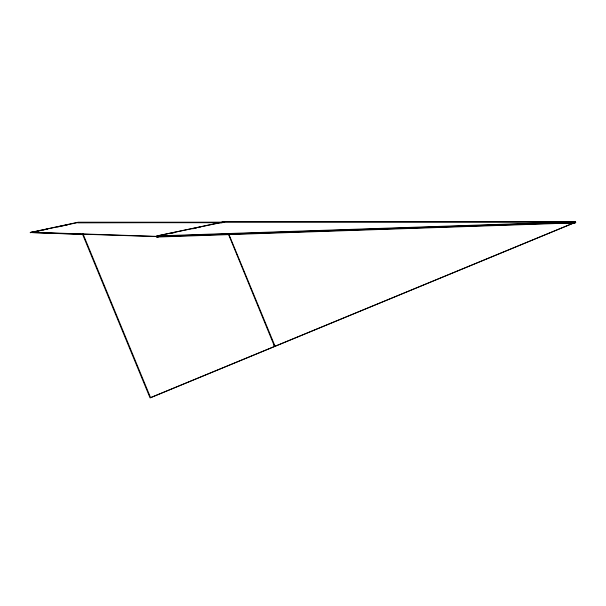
<?xml version="1.0" encoding="UTF-8"?>
<svg xmlns="http://www.w3.org/2000/svg" width="606" height="606" viewBox="0 0 606 606"><rect width="100%" height="100%" fill="white"/><g stroke="black" fill="none" stroke-linecap="round" stroke-linejoin="round"><path stroke-width="0.91" d="M82.984 234.461L30.3 232.507L78.197 222.213L222.947 222.213M30.808 232.454L78.295 222.447M221.137 222.796L222.97 222.402L77.689 222.697L222.44 222.697M156.878 237.044L156.878 235.954L223.894 221.773L575.17 221.788L575.17 222.879L156.878 237.044L158.711 236.658M223.894 222.228L223.902 221.788M573.306 223.152L574.662 223.152L574.367 222.72M150.576 397.627L575.677 222.175M222.47 222.258L220.622 222.652L222.463 222.235M30.3 232.727L33.035 232.151M37.587 231.181L41.238 230.416M43.056 230.03L47.616 229.06M57.638 226.939L67.66 224.818M169.733 233.674L174.323 232.696M192.678 228.81L196.352 228.038M198.185 227.651L200.025 227.258M156.962 237.044L158.81 236.658M157.166 235.946L224.917 221.788M574.662 222.5L575.7 222.228L575.17 222.228M156.878 235.954L575.17 221.788M572.776 222.781L574.662 222.72M223.394 222.061L574.662 222.061M561.83 222.917L575.17 222.879M573.617 223.19L574.662 223.152M574.897 222.5L156.878 236.605L30.3 232.507M30.808 232.234L156.878 236.393L575.692 222.213L150.068 397.9L82.454 234.03M228.863 234.257L275.101 346.306L274.571 346.526L273.836 344.746M82.961 233.757L150.583 397.642M228.454 234.196L274.556 346.488"/></g></svg>
